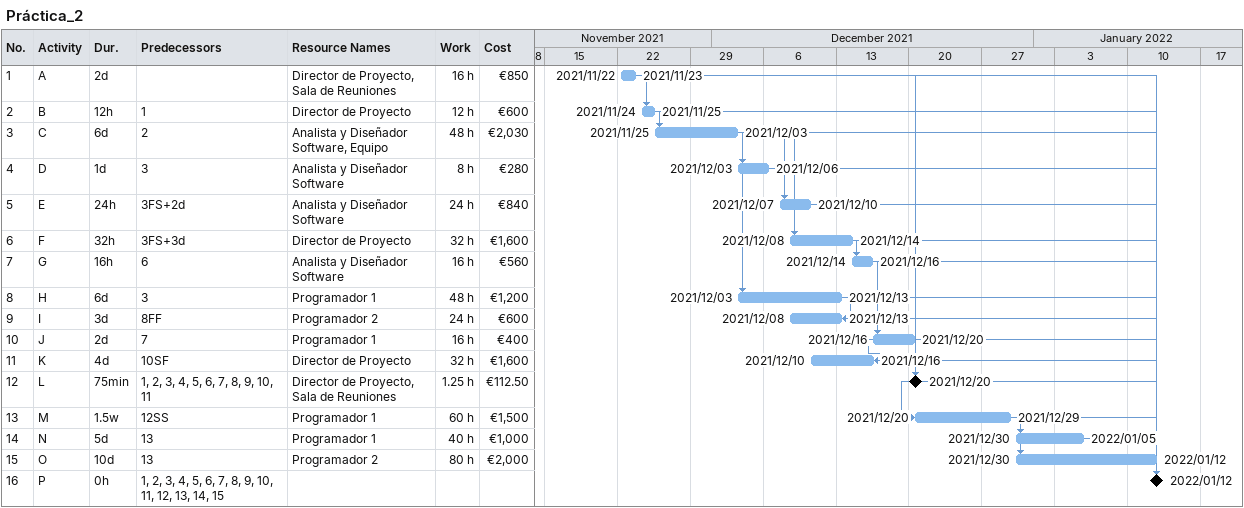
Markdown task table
Práctica_2

| ID | Task | Duration | Start | Finish | Predecessors | Resources | Work (h) | Cost (€) |
|---|---|---|---|---|---|---|---|---|
| 1 | A | 2d | 2021-11-22 | 2021-11-23 |  | Director de Proyecto, Sala de Reuniones | 16 | 850 |
| 2 | B | 12h | 2021-11-24 | 2021-11-25 | 1 | Director de Proyecto | 12 | 600 |
| 3 | C | 6d | 2021-11-25 | 2021-12-03 | 2 | Analista y Diseñador Software, Equipo | 48 | 2030 |
| 4 | D | 1d | 2021-12-03 | 2021-12-06 | 3 | Analista y Diseñador Software | 8 | 280 |
| 5 | E | 24h | 2021-12-07 | 2021-12-10 | 3FS+2d | Analista y Diseñador Software | 24 | 840 |
| 6 | F | 32h | 2021-12-08 | 2021-12-14 | 3FS+3d | Director de Proyecto | 32 | 1600 |
| 7 | G | 16h | 2021-12-14 | 2021-12-16 | 6 | Analista y Diseñador Software | 16 | 560 |
| 8 | H | 6d | 2021-12-03 | 2021-12-13 | 3 | Programador 1 | 48 | 1200 |
| 9 | I | 3d | 2021-12-08 | 2021-12-13 | 8FF | Programador 2 | 24 | 600 |
| 10 | J | 2d | 2021-12-16 | 2021-12-20 | 7 | Programador 1 | 16 | 400 |
| 11 | K | 4d | 2021-12-10 | 2021-12-16 | 10SF | Director de Proyecto | 32 | 1600 |
| 12 | L | 75min | 2021-12-20 | 2021-12-20 | 1, 2, 3, 4, 5, 6, 7, 8, 9, 10, 11 | Director de Proyecto, Sala de Reuniones | 1.25 | 112.50 |
| 13 | M | 1.5w | 2021-12-20 | 2021-12-29 | 12SS | Programador 1 | 60 | 1500 |
| 14 | N | 5d | 2021-12-30 | 2022-01-05 | 13 | Programador 1 | 40 | 1000 |
| 15 | O | 10d | 2021-12-30 | 2022-01-12 | 13 | Programador 2 | 80 | 2000 |
| 16 | P | 0h | 2022-01-12 | 2022-01-12 | 1, 2, 3, 4, 5, 6, 7, 8, 9, 10, 11, 12, 13, 14, 15 |  |  |  |
